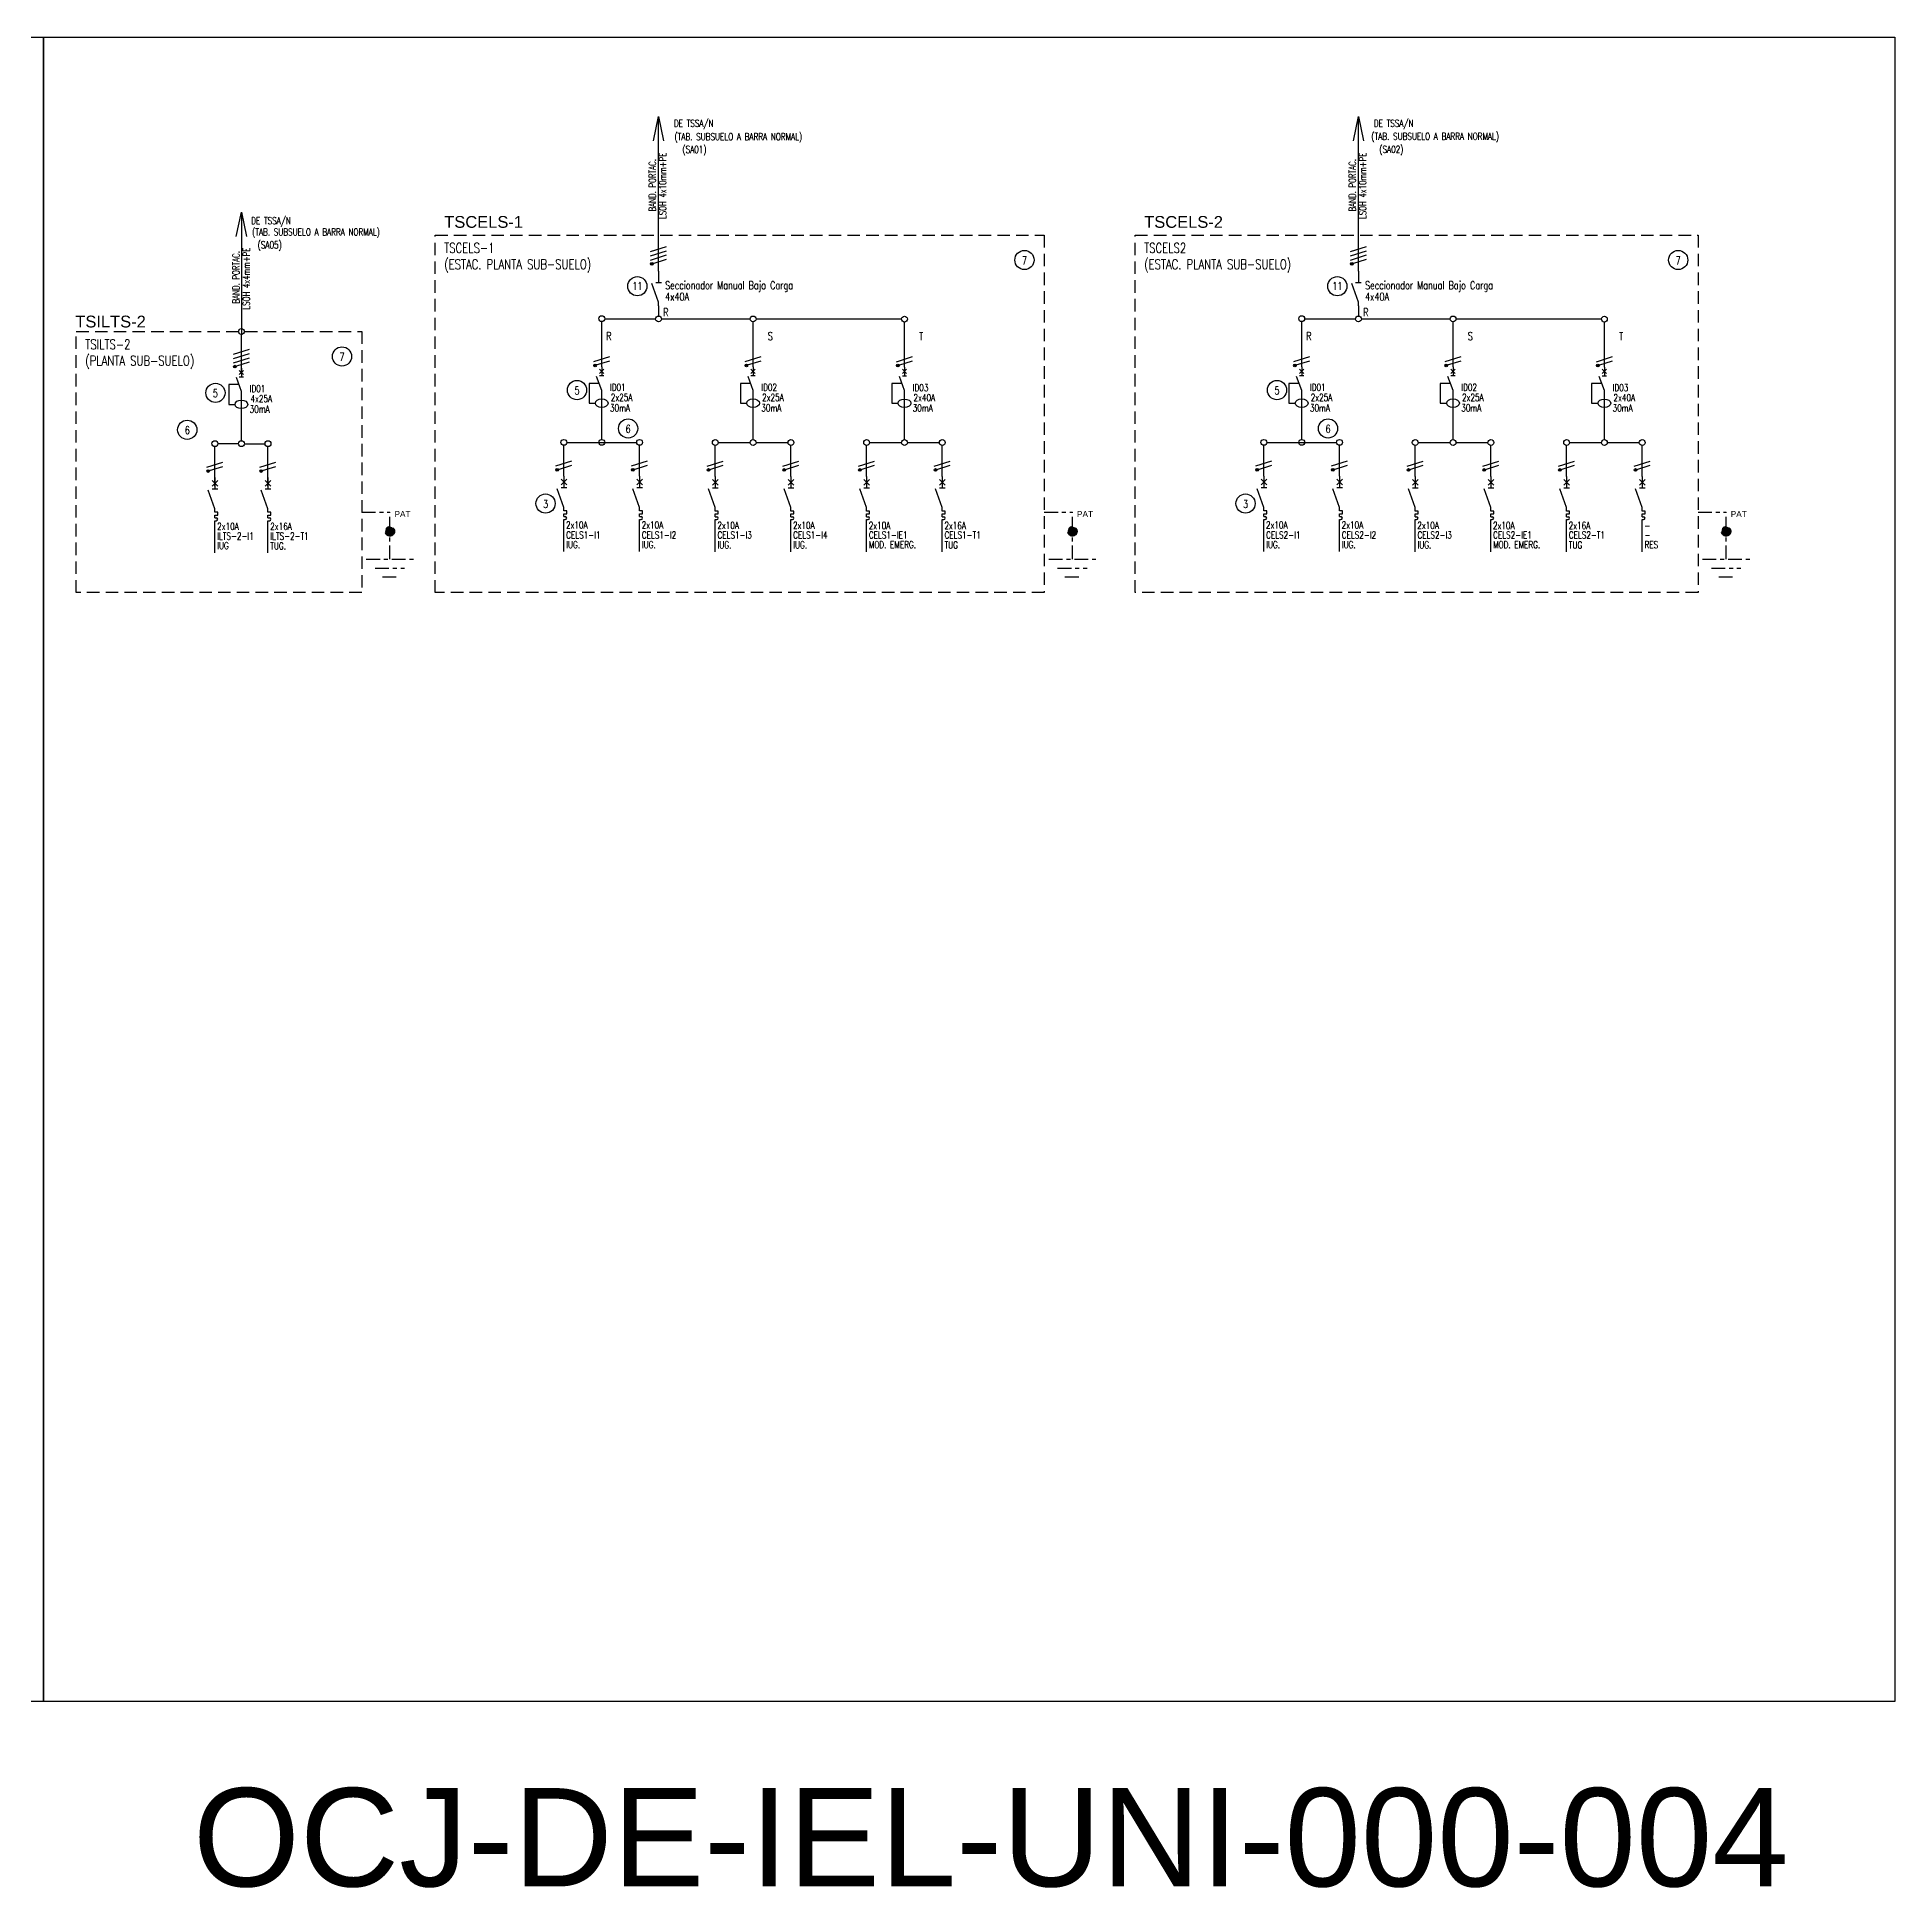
# Model space of a CAD drawing. Extents: x 3521 to 3783, y 1252 to 1654.
# Drawn here: x 3715.13 to 3762.34, y 1252.71 to 1299.74 of the extents above; entities that cross this region are included whole.
import ezdxf
from ezdxf.enums import TextEntityAlignment as Align

# ---------------------------------------------------------------- set-up
doc = ezdxf.new("R2010")
doc.units = 0
doc.linetypes.add('OCJ-ESQUEMAS UNIFILARES-CORREGIDOS IDO-REV.br$0$DASHED', pattern=[19.05, 12.7, -6.35])
doc.linetypes.add('OCJ-ESQUEMAS UNIFILARES-CORREGIDOS IDO-REV.br$0$EJE_5', pattern=[7.1, 5, -1, 0.1, -1])
for name, color, linetype in [('OCJ-ESQUEMAS UNIFILARES-CORREGIDOS IDO-REV.br$0$00-IE-CABLES', 10, 'Continuous'), ('OCJ-ESQUEMAS UNIFILARES-CORREGIDOS IDO-REV.br$0$01-ELE-APARATOS', 170, 'Continuous'), ('OCJ-ESQUEMAS UNIFILARES-CORREGIDOS IDO-REV.br$0$ELECTRIC', 4, 'Continuous'), ('OCJ-ESQUEMAS UNIFILARES-CORREGIDOS IDO-REV.br$0$NOMBRE DE PLANOS', 6, 'Continuous'), ('OCJ-ESQUEMAS UNIFILARES-CORREGIDOS IDO-REV.br$0$PAT', 80, 'Continuous'), ('OCJ-ESQUEMAS UNIFILARES-CORREGIDOS IDO-REV.br$0$TEXTO', 7, 'Continuous')]:
    doc.layers.add(name, color=color, linetype=linetype)
doc.styles.add('OCJ-ESQUEMAS UNIFILARES-CORREGIDOS IDO-REV.br$0$ARIAL', font='arial.ttf', dxfattribs={"height": 0.2})
doc.styles.add('OCJ-ESQUEMAS UNIFILARES-CORREGIDOS IDO-REV.br$0$Electricidad', font='ROMANS.SHX', dxfattribs={"width": 0.75, "height": 0.175})
doc.styles.add('OCJ-ESQUEMAS UNIFILARES-CORREGIDOS IDO-REV.br$0$Standard', font='arial.ttf')

# ---------------------------------------------------------------- blocks, each defined once
blk = doc.blocks.new('OCJ-ESQUEMAS UNIFILARES-CORREGIDOS IDO-REV.br$0$Unif-Interruptor-Term')
for p, q in [((0, -1.013), (0.045, -1.013)), ((0, -1.103), (0.045, -1.103))]:
    blk.add_line(p, q)
for points in [[(-0.09, 0.177), (0.09, -0.003)], [(-0.09, -0.003), (0.09, 0.177)], [(0, 0.267), (0, -0.093)], [(0, -0.72), (-0.215, -0.128)], [(-0.09, -0.093), (0.09, -0.093)], [(0, -0.833), (0, -0.72)], [(0, -0.923), (0.09, -0.923), (0.09, -0.833), (0, -0.833)], [(0, -1.013), (0, -0.923)], [(0, -1.215), (0, -1.103)]]:
    blk.add_lwpolyline(points)
blk.add_arc((0.045, -1.058), 0.045, 270, 90)
blk = doc.blocks.new('OCJ-ESQUEMAS UNIFILARES-CORREGIDOS IDO-REV.br$0$Unif-Interruptor-Dif')
for points in [[(-0.068, 0.11), (0.068, -0.025)], [(-0.068, -0.025), (0.068, 0.11)], [(0, 0.177), (0, -0.093)], [(-0.081, -0.343), (-0.405, -0.343), (-0.405, -0.97), (-0.202, -0.97)], [(0, -0.565), (-0.162, -0.121)], [(-0.068, -0.093), (0.068, -0.093)], [(0, -1.308), (0, -0.565)]]:
    blk.add_lwpolyline(points)
blk.add_ellipse((0, -0.97), major_axis=(0.203, 0), ratio=0.670814)
blk = doc.blocks.new('OCJ-ESQUEMAS UNIFILARES-CORREGIDOS IDO-REV.br$0$A$C7AFF483F')
for points in [[(0, 0.09), (-0.172, 0.564)], [(-0.072, 0.592), (0.072, 0.592)], [(0, 0.88), (0, 0.592)], [(0, 0), (0, 0.09)]]:
    blk.add_lwpolyline(points)

msp = doc.modelspace()

# ---------------------------------------------------------------- hatches: boundary and pattern name
at = {"layer": 'OCJ-ESQUEMAS UNIFILARES-CORREGIDOS IDO-REV.br$0$00-IE-CABLES'}
for points in [[(3730.723, 1293.96, 1), (3730.778, 1294, 1)], [(3748.513, 1293.96, 1), (3748.567, 1294, 1)], [(3720.122, 1291.349, 1), (3720.177, 1291.389, 1)], [(3729.28, 1291.382, 1), (3729.335, 1291.421, 1)], [(3733.127, 1291.382, 1), (3733.182, 1291.421, 1)], [(3736.974, 1291.376, 1), (3737.029, 1291.416, 1)], [(3747.07, 1291.382, 1), (3747.125, 1291.421, 1)], [(3750.917, 1291.382, 1), (3750.972, 1291.421, 1)], [(3754.764, 1291.376, 1), (3754.818, 1291.416, 1)], [(3719.447, 1288.697, 1), (3719.502, 1288.737, 1)], [(3720.797, 1288.697, 1), (3720.852, 1288.737, 1)], [(3728.319, 1288.729, 1), (3728.373, 1288.769, 1)], [(3730.242, 1288.729, 1), (3730.297, 1288.769, 1)], [(3732.165, 1288.724, 1), (3732.22, 1288.764, 1)], [(3734.089, 1288.724, 1), (3734.144, 1288.764, 1)], [(3736.012, 1288.724, 1), (3736.067, 1288.764, 1)], [(3737.936, 1288.724, 1), (3737.99, 1288.764, 1)], [(3746.108, 1288.729, 1), (3746.163, 1288.769, 1)], [(3748.032, 1288.729, 1), (3748.087, 1288.769, 1)], [(3749.955, 1288.724, 1), (3750.01, 1288.764, 1)], [(3751.879, 1288.724, 1), (3751.933, 1288.764, 1)], [(3753.802, 1288.724, 1), (3753.857, 1288.764, 1)], [(3755.726, 1288.724, 1), (3755.78, 1288.764, 1)]]:
    msp.add_hatch(color=256, dxfattribs=at).paths.add_polyline_path(points)
at = {"layer": 'OCJ-ESQUEMAS UNIFILARES-CORREGIDOS IDO-REV.br$0$PAT', "linetype": 'OCJ-ESQUEMAS UNIFILARES-CORREGIDOS IDO-REV.br$0$EJE_5', "ltscale": 0.07}
h = msp.add_hatch(color=256, dxfattribs=at)
h.paths.add_polyline_path([(3724.213, 1287.184), (3723.973, 1287.184, -1)])
h.paths.add_polyline_path([(3723.973, 1287.184), (3724.093, 1287.184), (3724.093, 1287.064, -0.414214)])
h.paths.add_polyline_path([(3724.093, 1287.184), (3724.213, 1287.184, -0.414214), (3724.093, 1287.064)])
h = msp.add_hatch(color=256, dxfattribs=at)
h.paths.add_polyline_path([(3741.56, 1287.184), (3741.32, 1287.184, -1)])
h.paths.add_polyline_path([(3741.32, 1287.184), (3741.44, 1287.184), (3741.44, 1287.064, -0.414214)])
h.paths.add_polyline_path([(3741.44, 1287.184), (3741.56, 1287.184, -0.414214), (3741.44, 1287.064)])
h = msp.add_hatch(color=256, dxfattribs=at)
h.paths.add_polyline_path([(3758.176, 1287.184), (3757.936, 1287.184, -1)])
h.paths.add_polyline_path([(3757.936, 1287.184), (3758.056, 1287.184), (3758.056, 1287.064, -0.414214)])
h.paths.add_polyline_path([(3758.056, 1287.184), (3758.176, 1287.184, -0.414214), (3758.056, 1287.064)])

# ---------------------------------------------------------------- linework, layer by layer
at = {"layer": 'OCJ-ESQUEMAS UNIFILARES-CORREGIDOS IDO-REV.br$0$00-IE-CABLES'}
for p, q in [((3730.922, 1293.798), (3730.922, 1297.725)), ((3748.711, 1293.798), (3748.711, 1297.725)), ((3720.321, 1295.291), (3720.321, 1292.175)), ((3730.922, 1292.918), (3730.922, 1292.657)), ((3748.711, 1292.918), (3748.711, 1292.657)), ((3729.479, 1291.361), (3729.479, 1292.514)), ((3729.553, 1292.588), (3730.848, 1292.588)), ((3730.996, 1292.582), (3733.252, 1292.582)), ((3733.326, 1291.361), (3733.326, 1292.508)), ((3733.4, 1292.582), (3737.099, 1292.581)), ((3737.173, 1291.356), (3737.173, 1292.503)), ((3747.269, 1291.361), (3747.269, 1292.514)), ((3747.343, 1292.588), (3748.638, 1292.588)), ((3748.786, 1292.582), (3751.042, 1292.582)), ((3751.116, 1291.361), (3751.116, 1292.508)), ((3751.19, 1292.582), (3754.889, 1292.581)), ((3754.962, 1291.356), (3754.962, 1292.503)), ((3720.321, 1291.187), (3720.321, 1292.189)), ((3720.321, 1289.486), (3720.321, 1290.288)), ((3729.479, 1289.519), (3729.479, 1290.321)), ((3733.326, 1289.519), (3733.326, 1290.321)), ((3737.173, 1289.514), (3737.173, 1290.316)), ((3747.269, 1289.519), (3747.269, 1290.321)), ((3751.116, 1289.519), (3751.116, 1290.321)), ((3754.962, 1289.514), (3754.962, 1290.316)), ((3719.646, 1288.336), (3719.646, 1289.338)), ((3720.247, 1289.412), (3719.72, 1289.412)), ((3720.395, 1289.412), (3720.922, 1289.412)), ((3720.996, 1288.336), (3720.996, 1289.338)), ((3728.517, 1288.583), (3728.517, 1289.371)), ((3728.591, 1289.445), (3730.367, 1289.445)), ((3730.441, 1288.583), (3730.441, 1289.371)), ((3732.364, 1288.578), (3732.364, 1289.366)), ((3732.438, 1289.44), (3733.252, 1289.44)), ((3733.4, 1289.44), (3734.213, 1289.44)), ((3734.288, 1288.578), (3734.288, 1289.366)), ((3736.211, 1288.578), (3736.211, 1289.366)), ((3736.285, 1289.44), (3737.099, 1289.44)), ((3737.247, 1289.44), (3738.06, 1289.44)), ((3738.134, 1288.578), (3738.134, 1289.366)), ((3746.307, 1288.583), (3746.307, 1289.371)), ((3746.381, 1289.445), (3748.156, 1289.445)), ((3748.231, 1288.583), (3748.231, 1289.371)), ((3750.154, 1288.578), (3750.154, 1289.366)), ((3750.228, 1289.44), (3751.042, 1289.44)), ((3751.19, 1289.44), (3752.003, 1289.44)), ((3752.077, 1288.578), (3752.077, 1289.366)), ((3754.001, 1288.578), (3754.001, 1289.366)), ((3754.075, 1289.44), (3754.888, 1289.44)), ((3755.037, 1289.44), (3755.85, 1289.44)), ((3755.924, 1288.578), (3755.924, 1289.366)), ((3719.646, 1286.636), (3719.646, 1287.438)), ((3720.996, 1286.636), (3720.996, 1287.438)), ((3728.517, 1286.668), (3728.517, 1287.47)), ((3730.441, 1286.668), (3730.441, 1287.47)), ((3732.364, 1286.663), (3732.364, 1287.465)), ((3734.288, 1286.663), (3734.288, 1287.465)), ((3736.211, 1286.663), (3736.211, 1287.465)), ((3738.134, 1286.663), (3738.134, 1287.465)), ((3746.307, 1286.668), (3746.307, 1287.47)), ((3748.231, 1286.668), (3748.231, 1287.47)), ((3750.154, 1286.663), (3750.154, 1287.465)), ((3752.077, 1286.663), (3752.077, 1287.465)), ((3754.001, 1286.663), (3754.001, 1287.465)), ((3755.924, 1286.663), (3755.924, 1287.465))]:
    msp.add_line(p, q, dxfattribs=at)
for points in [[(3730.791, 1297.107), (3730.922, 1297.725), (3731.052, 1297.107)], [(3748.581, 1297.107), (3748.711, 1297.725), (3748.842, 1297.107)], [(3720.19, 1294.673), (3720.321, 1295.291), (3720.451, 1294.673)], [(3730.718, 1294.294), (3731.125, 1294.423)], [(3730.718, 1294.186), (3731.125, 1294.315)], [(3730.718, 1294.078), (3731.125, 1294.207)], [(3748.508, 1294.294), (3748.915, 1294.423)], [(3748.508, 1294.186), (3748.915, 1294.315)], [(3748.508, 1294.078), (3748.915, 1294.207)], [(3730.782, 1293.99), (3731.125, 1294.099)], [(3748.572, 1293.99), (3748.915, 1294.099)], [(3720.117, 1291.683), (3720.524, 1291.812)], [(3720.117, 1291.575), (3720.524, 1291.704)], [(3720.117, 1291.467), (3720.524, 1291.596)], [(3720.181, 1291.379), (3720.524, 1291.488)], [(3729.275, 1291.499), (3729.682, 1291.628)], [(3729.34, 1291.412), (3729.682, 1291.52)], [(3733.122, 1291.499), (3733.529, 1291.628)], [(3733.187, 1291.412), (3733.529, 1291.52)], [(3736.969, 1291.494), (3737.376, 1291.623)], [(3737.033, 1291.406), (3737.376, 1291.515)], [(3747.065, 1291.499), (3747.472, 1291.628)], [(3747.13, 1291.412), (3747.472, 1291.52)], [(3750.912, 1291.499), (3751.319, 1291.628)], [(3750.977, 1291.412), (3751.319, 1291.52)], [(3754.759, 1291.494), (3755.166, 1291.623)], [(3754.823, 1291.406), (3755.166, 1291.515)], [(3728.314, 1288.847), (3728.721, 1288.976)], [(3730.237, 1288.847), (3730.644, 1288.976)], [(3746.104, 1288.847), (3746.511, 1288.976)], [(3748.027, 1288.847), (3748.434, 1288.976)], [(3719.442, 1288.815), (3719.849, 1288.943)], [(3719.506, 1288.727), (3719.849, 1288.835)], [(3720.792, 1288.815), (3721.199, 1288.943)], [(3720.856, 1288.727), (3721.199, 1288.835)], [(3728.378, 1288.759), (3728.721, 1288.868)], [(3730.302, 1288.759), (3730.644, 1288.868)], [(3732.161, 1288.842), (3732.568, 1288.971)], [(3732.225, 1288.754), (3732.568, 1288.863)], [(3734.084, 1288.842), (3734.491, 1288.971)], [(3734.148, 1288.754), (3734.491, 1288.863)], [(3736.007, 1288.842), (3736.414, 1288.971)], [(3736.072, 1288.754), (3736.414, 1288.863)], [(3737.931, 1288.842), (3738.338, 1288.971)], [(3737.995, 1288.754), (3738.338, 1288.863)], [(3746.168, 1288.759), (3746.511, 1288.868)], [(3748.091, 1288.759), (3748.434, 1288.868)], [(3749.95, 1288.842), (3750.357, 1288.971)], [(3750.015, 1288.754), (3750.357, 1288.863)], [(3751.874, 1288.842), (3752.281, 1288.971)], [(3751.938, 1288.754), (3752.281, 1288.863)], [(3753.797, 1288.842), (3754.204, 1288.971)], [(3753.862, 1288.754), (3754.204, 1288.863)], [(3755.721, 1288.842), (3756.128, 1288.971)], [(3755.785, 1288.754), (3756.128, 1288.863)]]:
    msp.add_lwpolyline(points, dxfattribs=at)
for centre, radius in [((3730.75, 1293.98), 0.0338), ((3748.54, 1293.98), 0.0338), ((3729.479, 1292.588), 0.0741), ((3730.922, 1292.582), 0.0741), ((3733.326, 1292.582), 0.0741), ((3737.173, 1292.577), 0.0741), ((3747.269, 1292.588), 0.0741), ((3748.711, 1292.582), 0.0741), ((3751.116, 1292.582), 0.0741), ((3754.962, 1292.577), 0.0741), ((3720.149, 1291.369), 0.0338), ((3729.308, 1291.401), 0.0338), ((3733.154, 1291.401), 0.0338), ((3737.001, 1291.396), 0.0338), ((3747.098, 1291.401), 0.0338), ((3750.944, 1291.401), 0.0338), ((3754.791, 1291.396), 0.0338), ((3719.646, 1289.412), 0.0741), ((3720.321, 1289.412), 0.0741), ((3720.996, 1289.412), 0.0741), ((3728.517, 1289.445), 0.0741), ((3728.517, 1289.445), 0.0741), ((3729.479, 1289.445), 0.0741), ((3729.479, 1289.445), 0.0741), ((3730.441, 1289.445), 0.0741), ((3732.364, 1289.44), 0.0741), ((3733.326, 1289.44), 0.0741), ((3734.288, 1289.44), 0.0741), ((3736.211, 1289.44), 0.0741), ((3737.173, 1289.44), 0.0741), ((3738.134, 1289.44), 0.0741), ((3746.307, 1289.445), 0.0741), ((3746.307, 1289.445), 0.0741), ((3747.269, 1289.445), 0.0741), ((3747.269, 1289.445), 0.0741), ((3748.231, 1289.445), 0.0741), ((3750.154, 1289.44), 0.0741), ((3751.116, 1289.44), 0.0741), ((3752.077, 1289.44), 0.0741), ((3754.001, 1289.44), 0.0741), ((3754.962, 1289.44), 0.0741), ((3755.924, 1289.44), 0.0741), ((3719.474, 1288.717), 0.0338), ((3720.824, 1288.717), 0.0338), ((3728.346, 1288.749), 0.0338), ((3730.269, 1288.749), 0.0338), ((3732.193, 1288.744), 0.0338), ((3734.116, 1288.744), 0.0338), ((3736.04, 1288.744), 0.0338), ((3737.963, 1288.744), 0.0338), ((3746.136, 1288.749), 0.0338), ((3748.059, 1288.749), 0.0338), ((3749.983, 1288.744), 0.0338), ((3751.906, 1288.744), 0.0338), ((3753.829, 1288.744), 0.0338), ((3755.753, 1288.744), 0.0338)]:
    msp.add_circle(centre, radius, dxfattribs=at)
at = {"layer": 'OCJ-ESQUEMAS UNIFILARES-CORREGIDOS IDO-REV.br$0$ELECTRIC', "linetype": 'OCJ-ESQUEMAS UNIFILARES-CORREGIDOS IDO-REV.br$0$DASHED', "ltscale": 0.025}
for points in [[(3725.246, 1294.713), (3740.726, 1294.713), (3740.726, 1285.628), (3725.246, 1285.628)], [(3743.036, 1294.713), (3757.342, 1294.713), (3757.342, 1285.628), (3743.036, 1285.628)], [(3716.123, 1292.263), (3723.379, 1292.263), (3723.379, 1285.628), (3716.123, 1285.628)]]:
    msp.add_lwpolyline(points, close=True, dxfattribs=at)
at = {"layer": 'OCJ-ESQUEMAS UNIFILARES-CORREGIDOS IDO-REV.br$0$NOMBRE DE PLANOS'}
for points in [[(3668.23, 1299.742), (3715.287, 1299.742), (3715.287, 1257.446), (3668.23, 1257.446)], [(3715.287, 1299.742), (3762.344, 1299.742), (3762.344, 1257.446), (3715.287, 1257.446)]]:
    msp.add_lwpolyline(points, close=True, dxfattribs=at)
at = {"layer": 'OCJ-ESQUEMAS UNIFILARES-CORREGIDOS IDO-REV.br$0$PAT', "linetype": 'OCJ-ESQUEMAS UNIFILARES-CORREGIDOS IDO-REV.br$0$EJE_5', "ltscale": 0.07}
for p, q in [((3723.379, 1287.671), (3724.093, 1287.671)), ((3724.093, 1287.201), (3724.093, 1287.671)), ((3740.726, 1287.671), (3741.44, 1287.671)), ((3741.44, 1287.201), (3741.44, 1287.671)), ((3757.342, 1287.671), (3758.056, 1287.671)), ((3758.056, 1287.201), (3758.056, 1287.671)), ((3724.093, 1286.476), (3724.093, 1287.184)), ((3741.44, 1286.476), (3741.44, 1287.184)), ((3758.056, 1286.476), (3758.056, 1287.184)), ((3723.493, 1286.476), (3724.693, 1286.476)), ((3723.718, 1286.251), (3724.468, 1286.251)), ((3740.84, 1286.476), (3742.04, 1286.476)), ((3741.065, 1286.251), (3741.815, 1286.251)), ((3757.456, 1286.476), (3758.656, 1286.476)), ((3757.681, 1286.251), (3758.431, 1286.251)), ((3723.906, 1286.026), (3724.281, 1286.026)), ((3741.252, 1286.026), (3741.627, 1286.026)), ((3757.868, 1286.026), (3758.243, 1286.026))]:
    msp.add_line(p, q, dxfattribs=at)
for centre in [(3724.093, 1287.184), (3724.093, 1287.184), (3741.44, 1287.184), (3741.44, 1287.184), (3758.056, 1287.184), (3758.056, 1287.184)]:
    msp.add_circle(centre, 0.12, dxfattribs=at)
at = {"layer": 'OCJ-ESQUEMAS UNIFILARES-CORREGIDOS IDO-REV.br$0$TEXTO'}
for centre, radius in [((3740.222, 1294.079), 0.244), ((3756.838, 1294.079), 0.244), ((3730.384, 1293.413), 0.244), ((3748.174, 1293.413), 0.244), ((3720.321, 1292.263), 0.0741), ((3722.876, 1291.628), 0.244), ((3719.66, 1290.703), 0.244), ((3728.85, 1290.774), 0.244), ((3746.64, 1290.774), 0.244), ((3718.944, 1289.765), 0.244), ((3730.148, 1289.798), 0.244), ((3747.938, 1289.798), 0.244), ((3728.051, 1287.89), 0.244), ((3745.841, 1287.89), 0.244)]:
    msp.add_circle(centre, radius, dxfattribs=at)

# ---------------------------------------------------------------- block references
at = {"layer": 'OCJ-ESQUEMAS UNIFILARES-CORREGIDOS IDO-REV.br$0$01-ELE-APARATOS'}
for p in [(3730.922, 1292.918), (3748.711, 1292.918)]:
    msp.add_blockref('OCJ-ESQUEMAS UNIFILARES-CORREGIDOS IDO-REV.br$0$A$C7AFF483F', p, dxfattribs=at)
at = {"layer": 'OCJ-ESQUEMAS UNIFILARES-CORREGIDOS IDO-REV.br$0$01-ELE-APARATOS', "xscale": 0.7999999999999546, "yscale": 0.7999999999999546, "zscale": 0.7999999999999546}
for name, p in [('OCJ-ESQUEMAS UNIFILARES-CORREGIDOS IDO-REV.br$0$Unif-Interruptor-Dif', (3729.479, 1291.219)), ('OCJ-ESQUEMAS UNIFILARES-CORREGIDOS IDO-REV.br$0$Unif-Interruptor-Dif', (3733.326, 1291.219)), ('OCJ-ESQUEMAS UNIFILARES-CORREGIDOS IDO-REV.br$0$Unif-Interruptor-Dif', (3737.173, 1291.214)), ('OCJ-ESQUEMAS UNIFILARES-CORREGIDOS IDO-REV.br$0$Unif-Interruptor-Dif', (3747.269, 1291.219)), ('OCJ-ESQUEMAS UNIFILARES-CORREGIDOS IDO-REV.br$0$Unif-Interruptor-Dif', (3751.116, 1291.219)), ('OCJ-ESQUEMAS UNIFILARES-CORREGIDOS IDO-REV.br$0$Unif-Interruptor-Dif', (3754.962, 1291.214)), ('OCJ-ESQUEMAS UNIFILARES-CORREGIDOS IDO-REV.br$0$Unif-Interruptor-Dif', (3720.321, 1291.187)), ('OCJ-ESQUEMAS UNIFILARES-CORREGIDOS IDO-REV.br$0$Unif-Interruptor-Term', (3719.646, 1288.336)), ('OCJ-ESQUEMAS UNIFILARES-CORREGIDOS IDO-REV.br$0$Unif-Interruptor-Term', (3720.996, 1288.336)), ('OCJ-ESQUEMAS UNIFILARES-CORREGIDOS IDO-REV.br$0$Unif-Interruptor-Term', (3728.517, 1288.369)), ('OCJ-ESQUEMAS UNIFILARES-CORREGIDOS IDO-REV.br$0$Unif-Interruptor-Term', (3730.441, 1288.369)), ('OCJ-ESQUEMAS UNIFILARES-CORREGIDOS IDO-REV.br$0$Unif-Interruptor-Term', (3732.364, 1288.364)), ('OCJ-ESQUEMAS UNIFILARES-CORREGIDOS IDO-REV.br$0$Unif-Interruptor-Term', (3734.288, 1288.364)), ('OCJ-ESQUEMAS UNIFILARES-CORREGIDOS IDO-REV.br$0$Unif-Interruptor-Term', (3736.211, 1288.364)), ('OCJ-ESQUEMAS UNIFILARES-CORREGIDOS IDO-REV.br$0$Unif-Interruptor-Term', (3738.134, 1288.364)), ('OCJ-ESQUEMAS UNIFILARES-CORREGIDOS IDO-REV.br$0$Unif-Interruptor-Term', (3746.307, 1288.369)), ('OCJ-ESQUEMAS UNIFILARES-CORREGIDOS IDO-REV.br$0$Unif-Interruptor-Term', (3748.231, 1288.369)), ('OCJ-ESQUEMAS UNIFILARES-CORREGIDOS IDO-REV.br$0$Unif-Interruptor-Term', (3750.154, 1288.364)), ('OCJ-ESQUEMAS UNIFILARES-CORREGIDOS IDO-REV.br$0$Unif-Interruptor-Term', (3752.077, 1288.364)), ('OCJ-ESQUEMAS UNIFILARES-CORREGIDOS IDO-REV.br$0$Unif-Interruptor-Term', (3754.001, 1288.364)), ('OCJ-ESQUEMAS UNIFILARES-CORREGIDOS IDO-REV.br$0$Unif-Interruptor-Term', (3755.924, 1288.364))]:
    msp.add_blockref(name, p, dxfattribs=at)

# ---------------------------------------------------------------- texts
at = {"layer": 'OCJ-ESQUEMAS UNIFILARES-CORREGIDOS IDO-REV.br$0$NOMBRE DE PLANOS', "insert": (3719.089, 1255.25), "char_height": 2.5, "attachment_point": 1, "style": 'OCJ-ESQUEMAS UNIFILARES-CORREGIDOS IDO-REV.br$0$Standard'}
msp.add_mtext_dynamic_manual_height_columns('OCJ-DE-IEL-UNI-000-004', width=92.70233, gutter_width=12.5, heights=[0], dxfattribs=at)
at = {"layer": 'OCJ-ESQUEMAS UNIFILARES-CORREGIDOS IDO-REV.br$0$TEXTO', "style": 'OCJ-ESQUEMAS UNIFILARES-CORREGIDOS IDO-REV.br$0$Electricidad', "width": 0.75}
for s, height, p in [('DE TSSA/N', 0.18, (3731.313, 1297.461)), ('DE TSSA/N', 0.18, (3749.103, 1297.461)), ('(TAB. SUBSUELO A BARRA NORMAL)', 0.18, (3731.328, 1297.125)), ('(SA01)', 0.18, (3731.529, 1296.798)), ('(TAB. SUBSUELO A BARRA NORMAL)', 0.18, (3749.04, 1297.131)), ('(SA02)', 0.18, (3749.241, 1296.804)), ('DE TSSA/N', 0.18, (3720.569, 1294.986)), ('(TAB. SUBSUELO A BARRA NORMAL)', 0.18, (3720.593, 1294.699)), ('(SA05)', 0.18, (3720.734, 1294.374)), ('TSCELS-1', 0.25, (3725.475, 1294.262)), ('7', 0.2, (3740.158, 1293.969)), ('TSCELS2', 0.25, (3743.265, 1294.262)), ('7', 0.2, (3756.774, 1293.969)), ('(ESTAC. PLANTA SUB-SUELO)', 0.25, (3725.475, 1293.845)), ('(ESTAC. PLANTA SUB-SUELO)', 0.25, (3743.265, 1293.845)), ('11', 0.2, (3730.256, 1293.319)), ('Seccionador Manual Bajo Carga', 0.2, (3731.089, 1293.338)), ('4x40A', 0.2, (3731.089, 1293.047)), ('11', 0.2, (3748.046, 1293.319)), ('Seccionador Manual Bajo Carga', 0.2, (3748.879, 1293.338)), ('4x40A', 0.2, (3748.879, 1293.047)), ('R', 0.2, (3731.04, 1292.651)), ('R', 0.2, (3748.83, 1292.651)), ('TSILTS-2', 0.25, (3716.351, 1291.812)), ('R', 0.2, (3729.591, 1292.045)), ('S', 0.2, (3733.7, 1292.045)), ('T', 0.2, (3737.547, 1292.04)), ('R', 0.2, (3747.381, 1292.045)), ('S', 0.2, (3751.49, 1292.045)), ('T', 0.2, (3755.337, 1292.04)), ('(PLANTA SUB-SUELO)', 0.25, (3716.351, 1291.395)), ('7', 0.2, (3722.812, 1291.518)), ('ID01', 0.18, (3720.53, 1290.721)), ('5', 0.2, (3728.786, 1290.664)), ('ID01', 0.18, (3729.688, 1290.753)), ('ID02', 0.18, (3733.535, 1290.753)), ('ID03', 0.18, (3737.382, 1290.748)), ('5', 0.2, (3746.576, 1290.664)), ('ID01', 0.18, (3747.478, 1290.753)), ('ID02', 0.18, (3751.325, 1290.753)), ('ID03', 0.18, (3755.171, 1290.748)), ('5', 0.2, (3719.596, 1290.593)), ('4x25A', 0.18, (3720.55, 1290.464)), ('30mA', 0.18, (3729.688, 1290.232)), ('2x25A', 0.18, (3729.709, 1290.496)), ('30mA', 0.18, (3733.535, 1290.232)), ('2x25A', 0.18, (3733.555, 1290.496)), ('30mA', 0.18, (3737.382, 1290.227)), ('2x40A', 0.18, (3737.402, 1290.491)), ('30mA', 0.18, (3747.478, 1290.232)), ('2x25A', 0.18, (3747.498, 1290.496)), ('30mA', 0.18, (3751.325, 1290.232)), ('2x25A', 0.18, (3751.345, 1290.496)), ('30mA', 0.18, (3755.171, 1290.227)), ('2x40A', 0.18, (3755.192, 1290.491)), ('30mA', 0.18, (3720.53, 1290.199)), ('6', 0.2, (3718.88, 1289.655)), ('6', 0.2, (3730.084, 1289.688)), ('6', 0.2, (3747.874, 1289.688)), ('3', 0.2, (3727.987, 1287.78)), ('3', 0.2, (3745.777, 1287.78)), ('2x10A', 0.18, (3719.703, 1287.22)), ('ILTS-2-I1', 0.18, (3719.703, 1286.972)), ('2x16A', 0.18, (3721.053, 1287.22)), ('ILTS-2-T1', 0.18, (3721.053, 1286.972)), ('2x10A', 0.18, (3728.57, 1287.253)), ('CELS1-I1', 0.18, (3728.574, 1287.004)), ('2x10A', 0.18, (3730.493, 1287.253)), ('CELS1-I2', 0.18, (3730.498, 1287.004)), ('2x10A', 0.18, (3732.417, 1287.248)), ('CELS1-I3', 0.18, (3732.421, 1286.999)), ('2x10A', 0.18, (3734.34, 1287.248)), ('CELS1-I4', 0.18, (3734.344, 1286.999)), ('2x10A', 0.18, (3736.264, 1287.242)), ('CELS1-IE1', 0.18, (3736.268, 1286.999)), ('2x16A', 0.18, (3738.187, 1287.242)), ('CELS1-T1', 0.18, (3738.191, 1286.999)), ('2x10A', 0.18, (3746.36, 1287.253)), ('CELS2-I1', 0.18, (3746.364, 1287.004)), ('2x10A', 0.18, (3748.283, 1287.253)), ('CELS2-I2', 0.18, (3748.287, 1287.004)), ('2x10A', 0.18, (3750.207, 1287.248)), ('CELS2-I3', 0.18, (3750.211, 1286.999)), ('2x10A', 0.18, (3752.13, 1287.242)), ('CELS2-IE1', 0.18, (3752.134, 1286.999)), ('2x16A', 0.18, (3754.054, 1287.242)), ('CELS2-T1', 0.18, (3754.058, 1286.999)), ('-', 0.18, (3755.977, 1287.242)), ('IUG', 0.18, (3719.703, 1286.727)), ('TUG.', 0.18, (3721.053, 1286.723)), ('IUG.', 0.18, (3728.574, 1286.756)), ('IUG.', 0.18, (3730.498, 1286.756)), ('IUG.', 0.18, (3732.421, 1286.751)), ('IUG.', 0.18, (3734.344, 1286.751)), ('MOD. EMERG.', 0.18, (3736.268, 1286.754)), ('TUG', 0.18, (3738.191, 1286.746)), ('IUG.', 0.18, (3746.364, 1286.756)), ('IUG.', 0.18, (3748.287, 1286.756)), ('IUG.', 0.18, (3750.211, 1286.751)), ('MOD. EMERG.', 0.18, (3752.134, 1286.754)), ('TUG', 0.18, (3754.058, 1286.746)), ('-', 0.18, (3755.981, 1286.999)), ('RES', 0.18, (3755.981, 1286.754))]:
    msp.add_text(s, height=height, dxfattribs=at).set_placement(p)
for s, p in [('BAND. PORTAC.', (3730.853, 1295.977)), ('LSOH 4x10mm+PE', (3731.117, 1295.963)), ('BAND. PORTAC.', (3748.643, 1295.977)), ('LSOH 4x10mm+PE', (3748.907, 1295.963)), ('BAND. PORTAC.', (3720.272, 1293.639)), ('LSOH 4x4mm+PE', (3720.532, 1293.607))]:
    msp.add_text(s, height=0.175, rotation=90, dxfattribs=at).set_placement(p, align=Align.CENTER)
at = {"layer": 'OCJ-ESQUEMAS UNIFILARES-CORREGIDOS IDO-REV.br$0$TEXTO', "style": 'OCJ-ESQUEMAS UNIFILARES-CORREGIDOS IDO-REV.br$0$ARIAL'}
for s, height, p in [('TSCELS-1', 0.3, (3725.475, 1294.897)), ('TSCELS-2', 0.3, (3743.265, 1294.897)), ('TSILTS-2', 0.3, (3716.098, 1292.365)), ('PAT', 0.15, (3724.211, 1287.549)), ('PAT', 0.15, (3741.558, 1287.549)), ('PAT', 0.15, (3758.173, 1287.549))]:
    msp.add_text(s, height=height, dxfattribs=at).set_placement(p)

doc.saveas('drawing.dxf')
